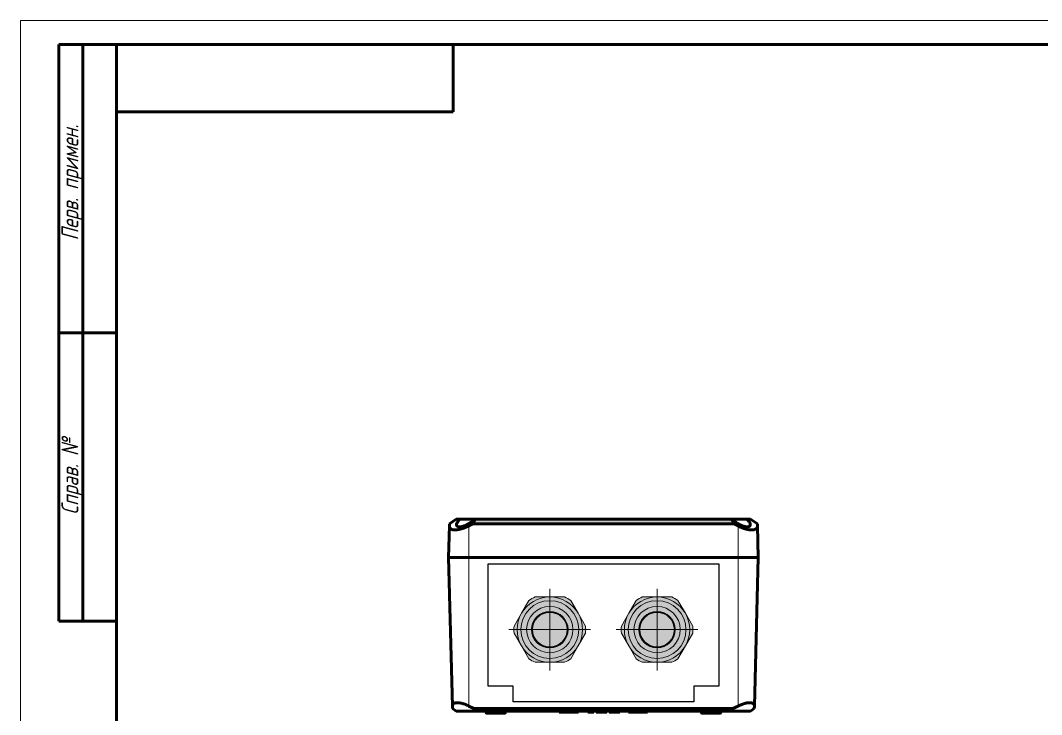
# Model space of a CAD drawing. Header units: millimetres. Extents: x -121 to 299, y -106 to 191.
# Drawn here: x -121.3 to 91.1, y 46.3 to 190.7 of the extents above; entities that cross this region are included whole.
import ezdxf
from ezdxf.enums import TextEntityAlignment as Align

# ---------------------------------------------------------------- set-up
doc = ezdxf.new("R2010")
doc.units = ezdxf.units.MM
for name, pattern in [('K5LT_AXLED', [26.227272, 21.727272, -1.5, 1.5, -1.5]), ('K5LT_BASIC', [0]), ('K5LT_THIN', [0])]:
    doc.linetypes.add(name, pattern=pattern)
for name, color, linetype in [('BORDER_TEXT', 7, 'Continuous'), ('TEXT', 4, 'Continuous'), ('TEXT_TRANSLATION_EN', 51, 'Continuous'), ('TITLE_TEXT', 7, 'Continuous'), ('Системный слой', 7, 'Continuous')]:
    doc.layers.add(name, color=color, linetype=linetype)
doc.styles.add('EUR_STD', font='ARIALN.TTF')
doc.styles.add('KTEXTSTYLE', font='GOST_AU.SHX', dxfattribs={"width": 0.96, "height": 5})
doc.styles.get("Standard").update_dxf_attribs({"font": 'arial.ttf'})

# ---------------------------------------------------------------- blocks, each defined once
blk = doc.blocks.new('VZ-N25_exe')
at = {"true_color": 0xffffff}
blk.add_hatch(color=7, dxfattribs=at).paths.add_polyline_path([(18.56, -1.86), (18.56, 1.86), (10.89, 15.14), (7.67, 17), (-7.67, 17), (-10.89, 15.14), (-18.56, 1.86), (-18.56, -1.86), (-10.89, -15.14), (-7.67, -17), (7.67, -17), (10.89, -15.14)])
at = {"color": 150, "linetype": 'K5LT_BASIC', "lineweight": 0, "true_color": 0x0080ff}
for p, q in [((-7.67, 17), (0, 17)), ((0, 17), (7.67, 17)), ((-14.72, 8.5), (-10.89, 15.14)), ((10.89, 15.14), (14.72, 8.5)), ((-18.56, 1.86), (-14.72, 8.5)), ((14.72, 8.5), (18.56, 1.86)), ((-14.72, -8.5), (-18.56, -1.86)), ((18.56, -1.86), (14.72, -8.5)), ((-10.89, -15.14), (-14.72, -8.5)), ((14.72, -8.5), (10.89, -15.14)), ((0, -17), (-7.67, -17)), ((7.67, -17), (0, -17))]:
    blk.add_line(p, q, dxfattribs=at)
at = {"color": 30, "linetype": 'K5LT_AXLED', "lineweight": 18, "true_color": 0xff8000}
for p, q in [((0, 21.24), (0, 0)), ((-21.24, 0), (0, 0)), ((0, 0), (0, -21.24)), ((0, 0), (21.24, 0))]:
    blk.add_line(p, q, dxfattribs=at)
at = {"color": 7, "linetype": 'K5LT_THIN', "lineweight": 0}
for radius in [15.05, 9.5]:
    blk.add_circle((0, 0), radius, dxfattribs=at)
at = {"color": 150, "linetype": 'K5LT_BASIC', "lineweight": 0, "true_color": 0x0080ff}
for radius in [12.05, 9.3, 9]:
    blk.add_circle((0, 0), radius, dxfattribs=at)
for radius, start, end in [(17, 90, 150), (18.65, 114.2826, 125.7174), (17, 30, 90), (18.65, 54.2826, 65.7174), (17, 150, 210), (17, 330, 30), (18.65, 174.2826, 185.7174), (18.65, 354.2826, 5.7174), (17, 210, 270), (17, 270, 330), (18.65, 234.2826, 245.7174), (18.65, 294.2826, 305.7174)]:
    blk.add_arc((0, 0), radius, start, end, dxfattribs=at)
blk = doc.blocks.new('VP.161610_downside')
at = {"layer": 'Системный слой', "true_color": 0xffffff}
blk.add_hatch(color=7, dxfattribs=at).paths.add_polyline_path([(126.5, 95), (-6.5, 95), (-7.98, 92.5), (127.98, 92.5)])
at = {"color": 7, "true_color": 0xffffff}
blk.add_lwpolyline([(0, 71.76), (120, 71.76), (120, 8), (107, 8), (107, 0), (13, 0), (13, 8), (0, 8), (0, 71.76)], dxfattribs=at)
at = {"layer": 'Системный слой', "color": 150, "linetype": 'K5LT_BASIC', "lineweight": 60, "true_color": 0x0080ff}
for p, q in [((-20.09, 91.49), (-20.52, 75)), ((-20.09, 91.49), (-20.07, 92.5)), ((-20.07, 92.5), (-16.5, 95)), ((-14.6, 95), (-16.5, 95)), ((-11, 95), (-14.6, 95)), ((-6.9, 95), (-11, 95)), ((-7.98, 92.5), (-10, 91.49)), ((-7.98, 92.5), (-6.5, 95)), ((127.98, 92.5), (-7.98, 92.5)), ((-6.5, 95), (-6.9, 95)), ((126.5, 95), (-6.5, 95)), ((127.98, 92.5), (126.5, 95)), ((126.9, 95), (126.5, 95)), ((131, 95), (126.9, 95)), ((130, 91.49), (127.98, 92.5)), ((134.6, 95), (131, 95)), ((136.5, 95), (134.6, 95)), ((140.07, 92.5), (136.5, 95)), ((140.07, 92.5), (140.09, 91.49)), ((140.09, 91.49), (140.52, 75)), ((-10, 75), (-20.52, 75)), ((-20.52, 75), (-18.5, -2.28)), ((-10, 75), (-20.52, 75)), ((130, 75), (-10, 75)), ((130, 75), (-10, 75)), ((140.52, 75), (130, 75)), ((140.52, 75), (130, 75)), ((140.52, 75), (138.5, -2.28)), ((-18.46, -3.62), (-18.5, -2.28)), ((-18.46, -3.62), (-16.5, -5)), ((-6.5, -5), (-16.5, -5)), ((-10, -2.28), (-7.31, -3.62)), ((-7.31, -3.62), (127.31, -3.62)), ((-7.31, -3.62), (-6.5, -5)), ((126.5, -5), (-6.5, -5)), ((-1.54, -5), (-1.53, -5.5)), ((-1.53, -5), (-1.52, -5.5)), ((-0.99, -5.19), (-0.98, -5.81)), ((8.99, -5.19), (8.98, -5.81)), ((37, -5), (37.01, -5.5)), ((47, -5), (46.99, -5.5)), ((51.92, -5), (51.93, -5.5)), ((51.95, -5), (51.96, -5.5)), ((52.04, -5), (52.05, -5.5)), ((55.05, -5), (55.04, -5.5)), ((55.06, -5), (55.05, -5.5)), ((56.27, -5), (56.29, -5.5)), ((56.28, -5), (56.29, -5.5)), ((57.86, -5), (57.87, -5.5)), ((57.94, -5), (57.95, -5.5)), ((57.99, -5), (58, -5.5)), ((58.23, -5), (58.24, -5.5)), ((58.62, -5), (58.61, -5.5)), ((58.64, -5), (58.62, -5.5)), ((59.42, -5), (59.43, -5.5)), ((60.2, -5), (60.18, -5.5)), ((60.21, -5), (60.2, -5.5)), ((61.79, -5), (61.78, -5.5)), ((61.79, -5), (61.78, -5.5)), ((62.98, -5), (62.99, -5.5)), ((62.99, -5), (63, -5.5)), ((63.03, -5), (63.04, -5.5)), ((63.1, -5), (63.12, -5.5)), ((63.13, -5), (63.14, -5.5)), ((64.16, -5), (64.17, -5.5)), ((68.54, -5), (68.53, -5.5)), ((73, -5), (73.01, -5.5)), ((83, -5), (82.99, -5.5)), ((111.01, -5.19), (111.02, -5.81)), ((120.99, -5.19), (120.98, -5.81)), ((127.31, -3.62), (126.5, -5)), ((136.5, -5), (126.5, -5)), ((127.31, -3.62), (130, -2.28)), ((138.46, -3.62), (136.5, -5)), ((138.5, -2.28), (138.46, -3.62)), ((-1.52, -5.5), (-1.53, -5.5)), ((-1.48, -5.5), (-1.52, -5.5)), ((-1.37, -5.5), (-1.48, -5.5)), ((-1.19, -5.5), (-1.37, -5.5)), ((-0.99, -5.5), (-1.19, -5.5)), ((4, -6), (-0.78, -6)), ((8.78, -6), (4, -6)), ((38.5, -5.5), (37.01, -5.5)), ((45.5, -5.5), (38.5, -5.5)), ((46.99, -5.5), (45.5, -5.5)), ((51.96, -5.5), (51.93, -5.5)), ((51.99, -5.5), (51.96, -5.5)), ((52.05, -5.5), (51.99, -5.5)), ((54.4, -5.5), (52.05, -5.5)), ((54.52, -5.5), (54.4, -5.5)), ((54.66, -5.5), (54.52, -5.5)), ((54.81, -5.5), (54.66, -5.5)), ((54.93, -5.5), (54.81, -5.5)), ((55, -5.5), (54.93, -5.5)), ((55.04, -5.5), (55, -5.5)), ((55.05, -5.5), (55.04, -5.5)), ((56.29, -5.5), (56.29, -5.5)), ((57.87, -5.5), (56.29, -5.5)), ((57.9, -5.5), (57.87, -5.5)), ((57.95, -5.5), (57.9, -5.5)), ((58, -5.5), (57.95, -5.5)), ((58.24, -5.5), (58, -5.5)), ((58.38, -5.5), (58.24, -5.5)), ((58.51, -5.5), (58.38, -5.5)), ((58.57, -5.5), (58.51, -5.5)), ((58.61, -5.5), (58.57, -5.5)), ((58.62, -5.5), (58.61, -5.5)), ((59.43, -5.5), (58.62, -5.5)), ((59.44, -5.5), (59.43, -5.5)), ((59.46, -5.5), (59.44, -5.5)), ((59.49, -5.5), (59.46, -5.5)), ((59.55, -5.5), (59.49, -5.5)), ((59.67, -5.5), (59.55, -5.5)), ((59.82, -5.5), (59.67, -5.5)), ((59.95, -5.5), (59.82, -5.5)), ((60.08, -5.5), (59.95, -5.5)), ((60.14, -5.5), (60.08, -5.5)), ((60.18, -5.5), (60.14, -5.5)), ((60.2, -5.5), (60.18, -5.5)), ((61.4, -5.5), (60.2, -5.5)), ((61.53, -5.5), (61.4, -5.5)), ((61.66, -5.5), (61.53, -5.5)), ((61.75, -5.5), (61.66, -5.5)), ((61.78, -5.5), (61.75, -5.5)), ((61.78, -5.5), (61.78, -5.5)), ((63, -5.5), (62.99, -5.5)), ((63.04, -5.5), (63, -5.5)), ((63.12, -5.5), (63.04, -5.5)), ((63.14, -5.5), (63.12, -5.5)), ((63.57, -5.5), (63.14, -5.5)), ((64.17, -5.5), (63.57, -5.5)), ((64.81, -5.5), (64.17, -5.5)), ((65.6, -5.5), (64.81, -5.5)), ((66.67, -5.5), (65.6, -5.5)), ((67.61, -5.5), (66.67, -5.5)), ((68.03, -5.5), (67.61, -5.5)), ((68.3, -5.5), (68.03, -5.5)), ((68.47, -5.5), (68.3, -5.5)), ((68.53, -5.5), (68.47, -5.5)), ((74.5, -5.5), (73.01, -5.5)), ((81.5, -5.5), (74.5, -5.5)), ((82.99, -5.5), (81.5, -5.5)), ((120.78, -6), (111.22, -6))]:
    blk.add_line(p, q, dxfattribs=at)
at = {"layer": 'Системный слой', "color": 7, "linetype": 'K5LT_THIN', "lineweight": 18}
for p, q in [((-10, 91.49), (-10, 75)), ((130, 91.49), (130, 75)), ((-10, 75), (-10, -2.28)), ((130, 75), (130, -2.28)), ((-1.49, -5), (-1.48, -5.5)), ((-1.39, -5), (-1.37, -5.5)), ((-1.21, -5), (-1.19, -5.5)), ((4, -5.19), (-0.99, -5.19)), ((8.99, -5.19), (4, -5.19)), ((38.5, -5), (38.5, -5.5)), ((45.5, -5), (45.5, -5.5)), ((51.98, -5), (51.99, -5.5)), ((54.39, -5), (54.4, -5.5)), ((54.51, -5), (54.52, -5.5)), ((54.66, -5), (54.66, -5.5)), ((54.81, -5), (54.81, -5.5)), ((54.94, -5), (54.93, -5.5)), ((55.01, -5), (55, -5.5)), ((57.89, -5), (57.9, -5.5)), ((58.38, -5), (58.38, -5.5)), ((58.51, -5), (58.51, -5.5)), ((58.59, -5), (58.57, -5.5)), ((59.43, -5), (59.44, -5.5)), ((59.45, -5), (59.46, -5.5)), ((59.48, -5), (59.49, -5.5)), ((59.54, -5), (59.55, -5.5)), ((59.67, -5), (59.67, -5.5)), ((59.82, -5), (59.82, -5.5)), ((59.95, -5), (59.95, -5.5)), ((60.08, -5), (60.08, -5.5)), ((60.15, -5), (60.14, -5.5)), ((61.4, -5), (61.4, -5.5)), ((61.53, -5), (61.53, -5.5)), ((61.67, -5), (61.66, -5.5)), ((61.76, -5), (61.75, -5.5)), ((63.56, -5), (63.57, -5.5)), ((64.81, -5), (64.81, -5.5)), ((65.6, -5), (65.6, -5.5)), ((66.67, -5), (66.67, -5.5)), ((67.62, -5), (67.61, -5.5)), ((68.04, -5), (68.03, -5.5)), ((68.31, -5), (68.3, -5.5)), ((68.49, -5), (68.47, -5.5)), ((74.5, -5), (74.5, -5.5)), ((81.5, -5), (81.5, -5.5)), ((120.99, -5.19), (111.01, -5.19)), ((4, -5.81), (-0.98, -5.81)), ((8.98, -5.81), (4, -5.81)), ((120.98, -5.81), (111.02, -5.81))]:
    blk.add_line(p, q, dxfattribs=at)
at = {"layer": 'Системный слой', "color": 150, "linetype": 'K5LT_BASIC', "lineweight": 60, "true_color": 0x0080ff}
for centre, start, end in [((-1.19, -5.2), 1.5, 90), ((9.19, -5.2), 90, 178.5), ((9.19, -5.2), 90, 178.5), ((110.81, -5.2), 1.5, 90), ((121.19, -5.2), 90, 178.5), ((-0.78, -5.8), 181.5, 270), ((8.78, -5.8), 270, 358.5), ((111.22, -5.8), 181.5, 270), ((120.78, -5.8), 270, 358.5)]:
    blk.add_arc(centre, 0.2, start, end, dxfattribs=at)
for points, knots in [([(-20.09, 91.49), (-20.1, 91.32), (-20.08, 91.04), (-19.97, 90.68), (-19.8, 90.36), (-19.58, 90.1), (-19.31, 89.89), (-19.05, 89.73), (-18.74, 89.6), (-18.39, 89.5), (-18.01, 89.43), (-17.52, 89.38), (-16.98, 89.38), (-16.32, 89.42), (-15.59, 89.52), (-14.76, 89.69), (-14.03, 89.88), (-13.37, 90.09), (-12.86, 90.26), (-12.19, 90.51), (-11.56, 90.76), (-10.77, 91.11), (-10.3, 91.34), (-10, 91.49)], [0, 0, 0, 0, 1.611213, 2.801312, 3.975977, 5.510935, 6.262646, 7.373952, 8.338096, 9.167531, 10.211545, 11.206374, 12.447965, 13.586472, 14.987844, 16.36655, 17.81869, 18.546313, 19.567127, 20.245882, 21.731101, 22.534769, 24, 24, 24, 24]), ([(-14.6, 95), (-14.9, 94.72), (-15.31, 94.28), (-15.72, 93.75), (-16.01, 93.31), (-16.29, 92.75), (-16.39, 92.32), (-16.38, 92.09)], [0, 0, 0, 0, 2.132726, 3.379551, 4.106907, 5.659737, 8, 8, 8, 8]), ([(-16.38, 92.09), (-16.38, 91.96), (-16.35, 91.78), (-16.24, 91.56), (-16.1, 91.39), (-15.92, 91.25), (-15.71, 91.15), (-15.5, 91.08), (-15.26, 91.03), (-14.96, 91), (-14.63, 91), (-14.25, 91.03), (-13.82, 91.09), (-13.41, 91.19), (-12.93, 91.32), (-12.39, 91.49), (-11.75, 91.74), (-11.21, 91.98), (-10.71, 92.23), (-10.2, 92.5), (-9.59, 92.86), (-8.91, 93.31), (-8.26, 93.78), (-7.55, 94.36), (-7.14, 94.75), (-6.9, 95)], [0, 0, 0, 0, 1.55391, 2.467247, 3.33369, 4.369242, 5.243443, 5.940575, 6.678117, 7.517353, 8.502493, 9.277912, 10.231497, 11.357218, 11.91941, 13.187288, 14.630497, 15.771474, 16.412577, 17.654973, 18.937792, 20.358053, 22.269238, 23.615145, 26, 26, 26, 26]), ([(126.9, 95), (127.17, 94.72), (127.67, 94.25), (128.36, 93.7), (129.01, 93.24), (129.62, 92.84), (130.22, 92.49), (130.82, 92.17), (131.32, 91.93), (131.84, 91.71), (132.22, 91.56), (132.71, 91.38), (133.24, 91.23), (133.72, 91.12), (134.12, 91.05), (134.53, 91.01), (134.91, 91), (135.26, 91.03), (135.54, 91.09), (135.76, 91.17), (135.94, 91.27), (136.11, 91.4), (136.27, 91.6), (136.36, 91.84), (136.38, 92.01), (136.38, 92.09)], [0, 0, 0, 0, 2.657448, 4.495492, 5.321934, 7.303666, 8.599917, 9.180668, 11.043511, 11.635882, 12.280253, 13.326661, 14.597818, 15.503943, 16.383215, 17.258785, 18.310462, 19.314209, 20.199718, 21.035259, 21.764693, 22.517452, 23.730896, 25.087107, 26, 26, 26, 26]), ([(130, 91.49), (130.41, 91.28), (131.16, 90.93), (132.25, 90.48), (133.14, 90.16), (133.93, 89.91), (134.58, 89.73), (135.23, 89.59), (135.84, 89.48), (136.48, 89.4), (137.09, 89.37), (137.65, 89.39), (138.11, 89.45), (138.48, 89.53), (138.82, 89.63), (139.15, 89.79), (139.42, 89.96), (139.66, 90.18), (139.88, 90.48), (140.06, 90.92), (140.1, 91.29), (140.09, 91.49)], [0, 0, 0, 0, 1.842558, 3.287455, 4.703698, 5.740759, 6.759456, 7.643255, 8.726407, 9.669182, 10.851724, 11.943627, 12.943452, 13.738857, 14.580157, 15.565051, 16.63959, 17.388353, 18.558725, 20.240107, 22, 22, 22, 22]), ([(136.38, 92.09), (136.39, 92.2), (136.37, 92.41), (136.28, 92.71), (136.16, 93.02), (135.99, 93.34), (135.77, 93.68), (135.53, 94), (135.16, 94.44), (134.84, 94.78), (134.6, 95)], [0, 0, 0, 0, 1.622814, 2.617058, 3.793467, 5.152115, 6.298563, 7.476443, 8.668173, 11, 11, 11, 11]), ([(-10, -2.28), (-10.38, -2.09), (-11.08, -1.76), (-12.09, -1.35), (-12.94, -1.06), (-13.69, -0.84), (-14.26, -0.71), (-14.78, -0.61), (-15.27, -0.54), (-15.77, -0.5), (-16.25, -0.5), (-16.71, -0.54), (-17.17, -0.62), (-17.56, -0.76), (-17.87, -0.94), (-18.13, -1.16), (-18.38, -1.51), (-18.49, -1.9), (-18.5, -2.19), (-18.5, -2.28)], [0, 0, 0, 0, 1.833616, 3.325874, 4.721717, 5.80816, 6.916212, 7.580627, 8.466007, 9.475257, 10.424948, 11.357469, 12.485433, 13.765371, 14.787781, 15.752112, 17.132226, 19.183362, 20, 20, 20, 20]), ([(138.5, -2.28), (138.5, -2.15), (138.49, -1.9), (138.38, -1.54), (138.21, -1.26), (138, -1.05), (137.81, -0.91), (137.6, -0.79), (137.36, -0.69), (137.09, -0.61), (136.78, -0.55), (136.39, -0.51), (135.93, -0.49), (135.31, -0.53), (134.56, -0.64), (133.73, -0.83), (133.03, -1.03), (132.32, -1.27), (131.53, -1.57), (130.68, -1.94), (130.17, -2.19), (130, -2.28)], [0, 0, 0, 0, 1.349398, 2.679146, 4.290497, 5.193889, 5.924918, 6.878463, 7.607833, 8.33869, 9.312607, 10.126219, 11.208109, 12.493215, 13.975719, 15.593126, 17.02124, 17.635361, 19.320229, 21.101698, 22, 22, 22, 22])]:
    blk.add_open_spline(points, degree=3, knots=knots, dxfattribs=at)
for p in [(32.12, 37.5), (87.88, 37.5)]:
    blk.add_blockref('VZ-N25_exe', p)
blk = doc.blocks.new('Border_A3')
at = {"color": 7, "linetype": 'K5LT_THIN', "lineweight": 18}
for p, q in [((-20, -5), (-20, 292)), ((-20, 292), (400, 292))]:
    blk.add_line(p, q, dxfattribs=at)
at = {"color": 7, "linetype": 'K5LT_BASIC', "lineweight": 60}
for p, q in [((-12, 167), (-12, 287)), ((0, 287), (-12, 287)), ((-7, 167), (-7, 287)), ((0, 0), (0, 287)), ((0, 287), (395, 287)), ((70, 287), (70, 273)), ((70, 273), (0, 273)), ((0, 227), (-12, 227)), ((0, 167), (-12, 167))]:
    blk.add_line(p, q, dxfattribs=at)
at = {"color": 7, "char_height": 2.5, "attachment_point": 1, "rotation": 90, "style": 'KTEXTSTYLE'}
for s, insert in [('\\H3.5;\\W0.965;\\Q15;\\Q15;Перв. примен.', (-11.45, 246.21)), ('\\H3.5;\\W0.965;\\Q15;\\Q15;Справ. №', (-11.45, 189.14))]:
    blk.add_mtext(s, dxfattribs=dict(at, insert=insert))
at = {"layer": 'BORDER_TEXT', "color": 7, "style": 'EUR_STD'}
for tag, height, p in [('RUTITLE', 4, (335, 47.5)), ('PROJECT_TITLE_2', 4, (313.54, 26.7)), ('PROJECT_TITLE_3', 4, (313.54, 19.47)), ('RUSHEET', 2.5, (363.59, 17.19)), ('RUSHTS', 2.5, (391.73, 17.23)), ('COMPANY', 4, (310, 7.5))]:
    blk.add_attdef(tag, text='', height=height, dxfattribs=at).set_placement(p, align=Align.MIDDLE_CENTER)
blk.add_attdef('PROJECT_TITLE_1', text='', height=4, dxfattribs=at).set_placement((313.31, 35.19), align=Align.TOP_CENTER)
at = {"layer": 'TEXT', "color": 7, "lineweight": 5, "style": 'EUR_STD'}
for tag, p in [('RUDES', (227.5, 27.5)), ('RUCHECK', (227.5, 22.5)), ('RUTCONT', (227.5, 17.5)), ('RUNCONT', (227.5, 7.5)), ('RUPEM', (227.5, 2.5))]:
    blk.add_attdef(tag, text='', height=2.5, dxfattribs=at).set_placement(p, align=Align.MIDDLE_LEFT)
for tag, p in [('RUDESDATA', (269.87, 27.34)), ('RUCHECKDATA', (269.87, 22.35)), ('RUTCONTDATA', (269.87, 17.35)), ('RUNCONTDATA', (269.87, 7.35)), ('RUPEMDATA', (269.87, 2.35))]:
    blk.add_attdef(tag, text='', height=2.3, dxfattribs=at).set_placement(p, align=Align.MIDDLE_CENTER)
at = {"layer": 'TEXT_TRANSLATION_EN', "color": 7, "style": 'EUR_STD'}
blk.add_attdef('SCALE', text='', height=4, dxfattribs=at).set_placement((386, 27.5), align=Align.MIDDLE_CENTER)
at = {"layer": 'TITLE_TEXT', "color": 7, "lineweight": 30}
blk.add_attdef('RUTITLE_TOP', text='', height=4, rotation=180, dxfattribs=at).set_placement((67.76, 279.43), align=Align.MIDDLE_LEFT)

msp = doc.modelspace()

# ---------------------------------------------------------------- block references
msp.add_blockref('Border_A3', (-101.269, -101.269))
at = {"xscale": 0.4, "yscale": 0.4, "zscale": 0.4}
msp.add_blockref('VP.161610_downside', (-24, 48.939), dxfattribs=at)

doc.saveas('drawing.dxf')
